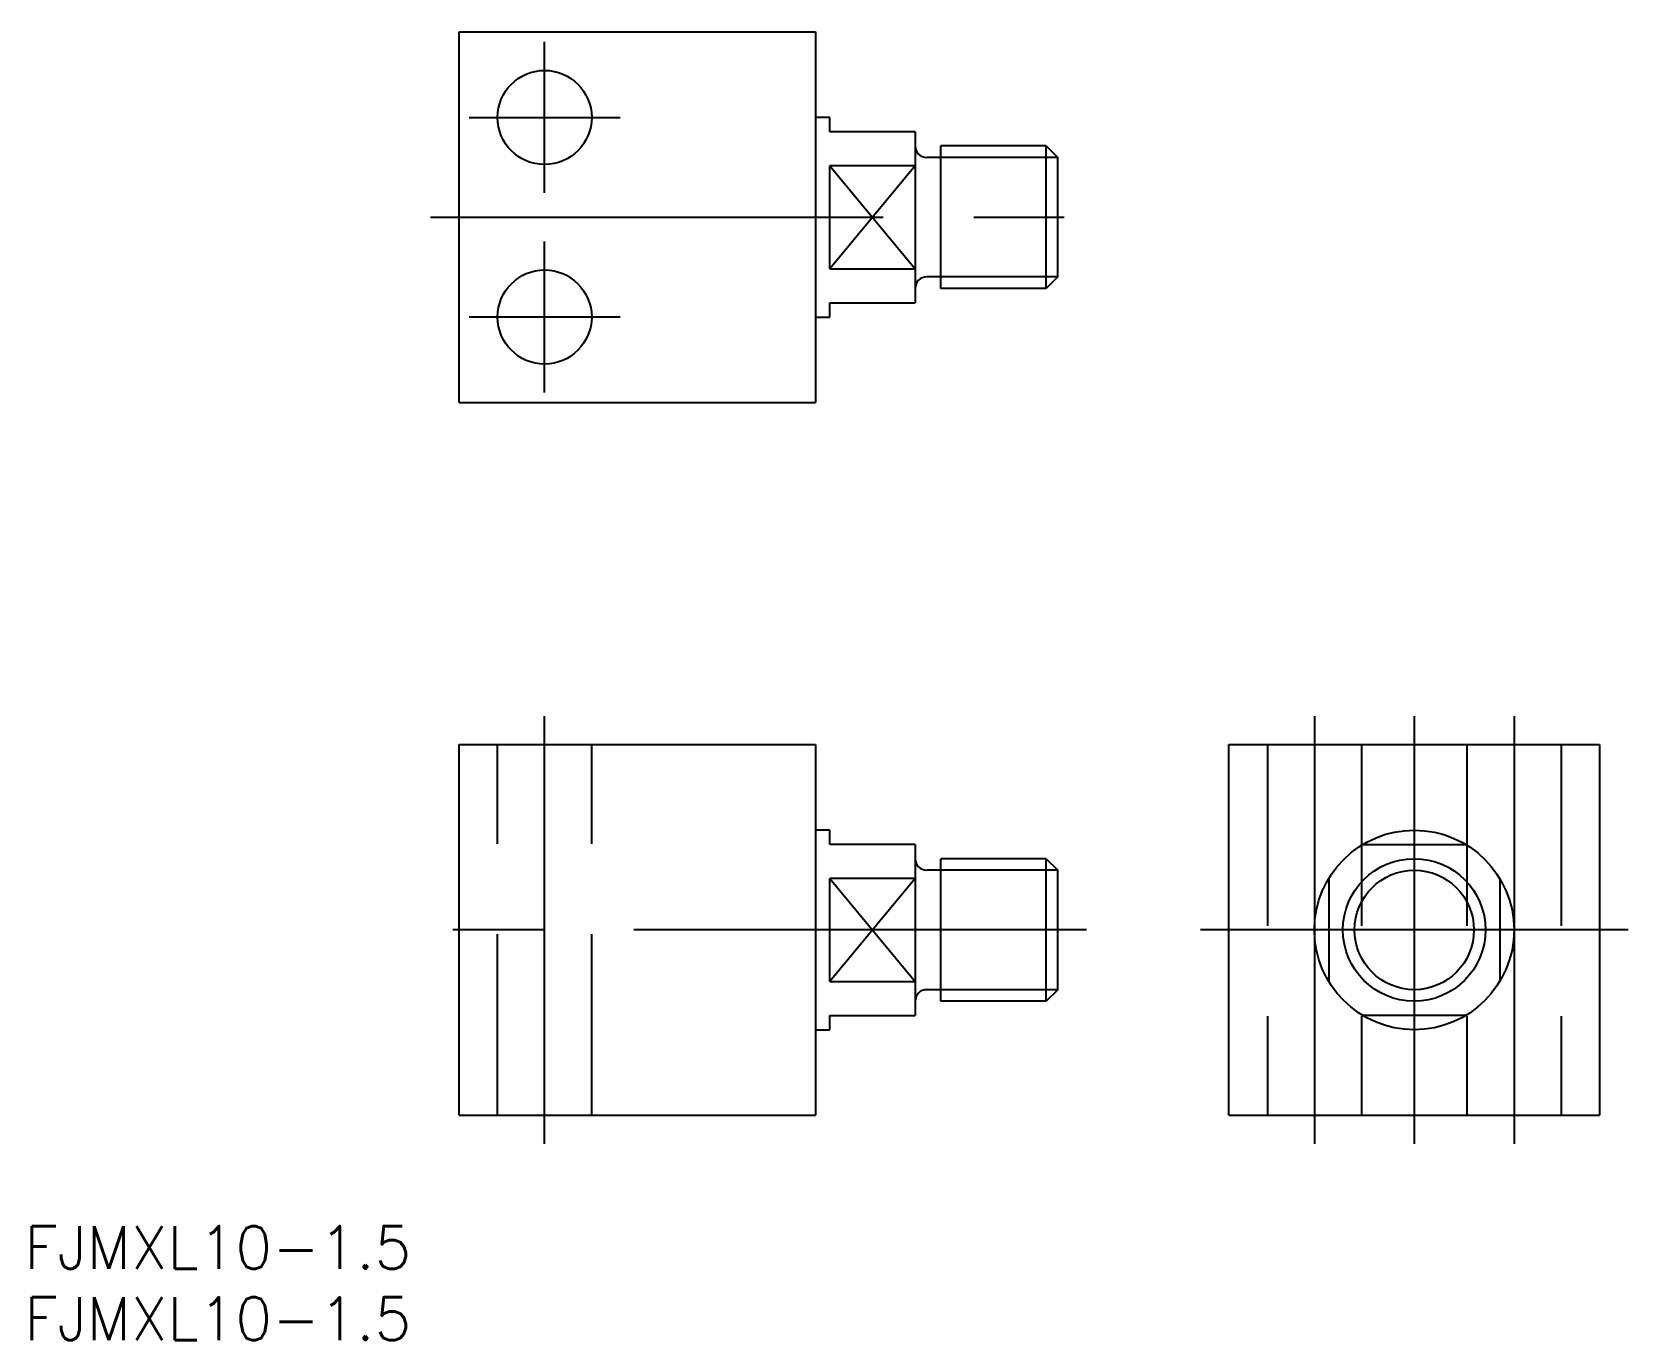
# Model space of a CAD drawing. Extents: x -97 to 15, y -29 to 63.
import ezdxf

# ---------------------------------------------------------------- set-up
doc = ezdxf.new("R2010")
doc.units = 0
doc.linetypes.add('CENTER', pattern=[50.8, 31.75, -6.35, 6.35, -6.35])
doc.linetypes.add('DASHED', pattern=[19.05, 12.7, -6.35])
doc.layers.get('0').update_dxf_attribs({"linetype": 'CONTINUOUS'})
doc.layers.add('CENTER', color=1, linetype='CENTER')
doc.styles.get("Standard").update_dxf_attribs({"font": 'txt.shx', "height": 3, "bigfont": 'bigfont.shx'})

msp = doc.modelspace()

# ---------------------------------------------------------------- linework, layer by layer
at = {"color": 7, "linetype": 'CONTINUOUS'}
for p, q in [((-67, 37), (-67, 63)), ((-67, 63), (-42, 63)), ((-42, 63), (-42, 37)), ((-41, 57), (-42, 57)), ((-41, 56), (-41, 57)), ((-35, 56), (-41, 56)), ((-35, 56), (-35, 44)), ((-25.81, 55), (-33.2, 55)), ((-33.2, 45), (-33.2, 55)), ((-25.81, 45), (-25.81, 55)), ((-25.81, 55), (-25, 54.19)), ((-33.2, 54.19), (-34.2, 54.19)), ((-25, 45.81), (-25, 54.19)), ((-41, 46.39), (-41, 53.61)), ((-35, 53.61), (-41, 53.61)), ((-41, 46.39), (-35, 46.39)), ((-33.2, 45.81), (-34.2, 45.81)), ((-25.81, 45), (-33.2, 45)), ((-25, 45.81), (-25.81, 45)), ((-41, 44), (-35, 44)), ((-41, 43), (-41, 44)), ((-42, 43), (-41, 43)), ((-67, 37), (-42, 37)), ((-67, -13), (-67, 13)), ((-67, 13), (-42, 13)), ((-42, 13), (-42, -13)), ((-13, -13), (-13, 13)), ((-13, 13), (13, 13)), ((13, 13), (13, -13)), ((-41, 7), (-42, 7)), ((-41, 6), (-41, 7)), ((-35, 6), (-41, 6)), ((-35, 6), (-35, -6)), ((-3.61, 6), (3.61, 6)), ((-25.81, 5), (-33.2, 5)), ((-33.2, -5), (-33.2, 5)), ((-25.81, -5), (-25.81, 5)), ((-25.81, 5), (-25, 4.19)), ((-35, 3.61), (-41, 3.61)), ((-41, -3.61), (-41, 3.61)), ((-33.2, 4.19), (-34.2, 4.19)), ((-25, -4.19), (-25, 4.19)), ((-6, 3.61), (-6, -3.61)), ((6, 3.61), (6, -3.61)), ((-41, -3.61), (-35, -3.61)), ((-33.2, -4.19), (-34.2, -4.19)), ((-25, -4.19), (-25.81, -5)), ((-25.81, -5), (-33.2, -5)), ((-41, -6), (-35, -6)), ((-41, -7), (-41, -6)), ((3.61, -6), (-3.61, -6)), ((-42, -7), (-41, -7)), ((-67, -13), (-42, -13)), ((-13, -13), (13, -13))]:
    msp.add_line(p, q, dxfattribs=at)
at = {"color": 3, "linetype": 'CONTINUOUS'}
for p, q in [((-25, 54.19), (-33.2, 54.19)), ((-41, 53.61), (-35, 46.39)), ((-35, 53.61), (-41, 46.39)), ((-25, 45.81), (-33.2, 45.81)), ((-35, 3.61), (-41, -3.61)), ((-41, 3.61), (-35, -3.61)), ((-25, 4.19), (-33.2, 4.19)), ((-25, -4.19), (-33.2, -4.19))]:
    msp.add_line(p, q, dxfattribs=at)
at = {"color": 3, "linetype": 'DASHED'}
for p, q in [((-64.3, -13), (-64.3, 13)), ((-57.7, -13), (-57.7, 13)), ((-10.3, 13), (-10.3, -13)), ((-3.7, 13), (-3.7, -13)), ((3.7, 13), (3.7, -13)), ((10.3, 13), (10.3, -13))]:
    msp.add_line(p, q, dxfattribs=at)
at = {"color": 7, "linetype": 'CONTINUOUS'}
for centre, radius in [((-61, 57), 3.3), ((-61, 43), 3.3), ((0, 0), 7), ((0, 0), 5)]:
    msp.add_circle(centre, radius, dxfattribs=at)
at = {"color": 3, "linetype": 'CONTINUOUS'}
msp.add_circle((0, 0), 4.19, dxfattribs=at)
at = {"color": 7, "linetype": 'CONTINUOUS'}
for centre, start, end in [((-34.2, 54.99), 180, 270), ((-34.2, 45.01), 90, 180), ((-34.2, 4.99), 180, 270), ((-34.2, -4.99), 90, 180)]:
    msp.add_arc(centre, 0.8, start, end, dxfattribs=at)
at = {"layer": 'CENTER', "color": 1, "linetype": 'CENTER'}
for p, q in [((-61, 51.7), (-61, 62.3)), ((-66.3, 57), (-55.7, 57)), ((-69, 50), (-23, 50)), ((-61, 37.7), (-61, 48.3)), ((-55.7, 43), (-66.3, 43)), ((-61, -15), (-61, 15)), ((-7, 15), (-7, -15)), ((0, 15), (0, -15)), ((7, 15), (7, -15)), ((-23, 0), (-69, 0)), ((15, 0), (-15, 0))]:
    msp.add_line(p, q, dxfattribs=at)

# ---------------------------------------------------------------- texts
at = {"color": 7, "linetype": 'CONTINUOUS'}
for p in [(-97.48, -23.77), (-97.48, -28.77)]:
    msp.add_text('FJMXL10-1.5', height=3, dxfattribs=at).set_placement(p)

doc.saveas('drawing.dxf')
